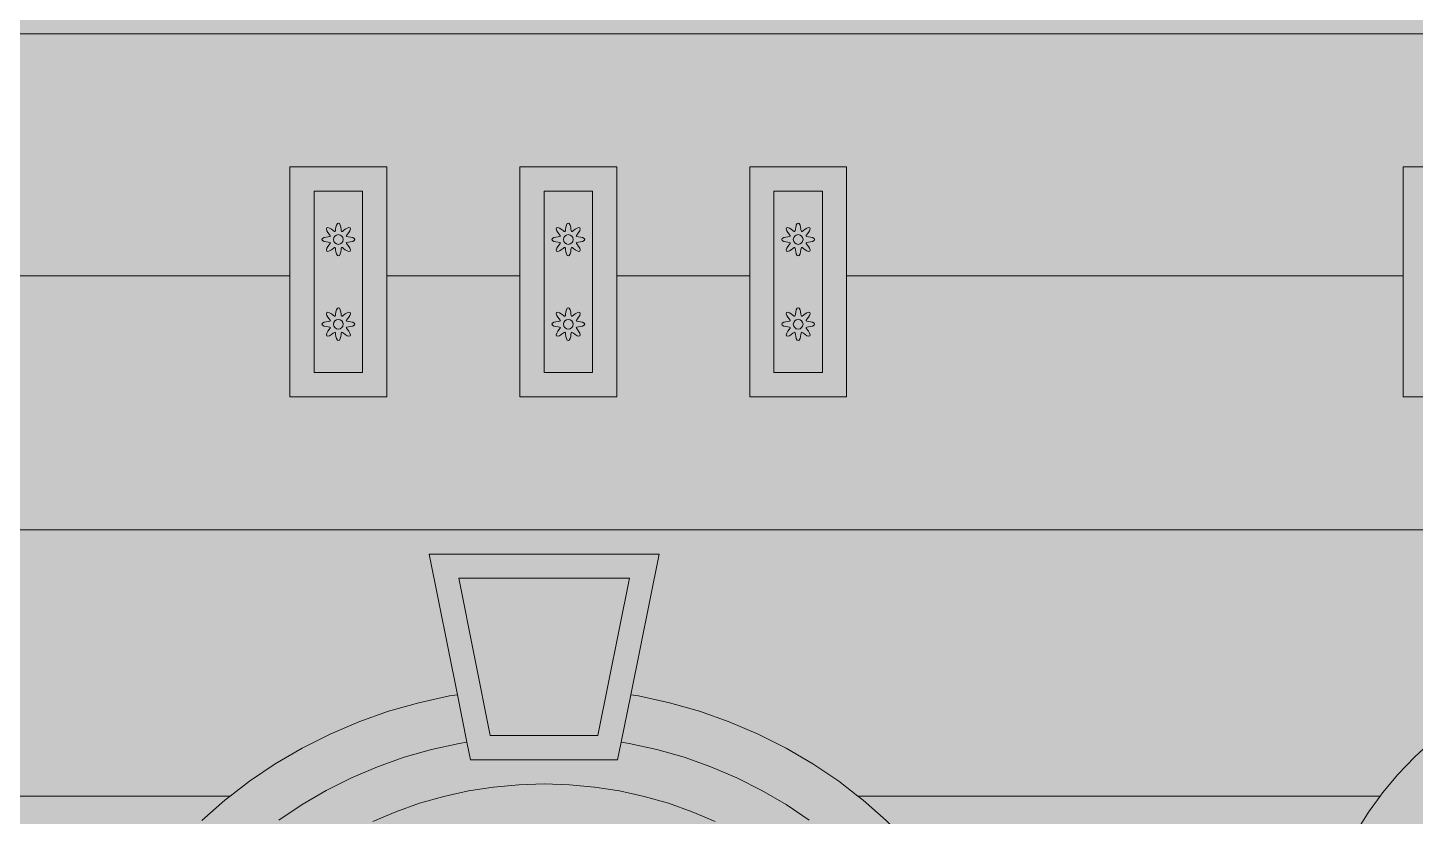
# Model space of a CAD drawing. Header units: millimetres. Extents: x -2412 to 16214, y -1176 to 12015.
# Drawn here: x 1608 to 3359, y 2280 to 3275 of the extents above; entities that cross this region are included whole.
import ezdxf

# ---------------------------------------------------------------- set-up
doc = ezdxf.new("R2010")
doc.units = ezdxf.units.MM
for name, color, linetype, lineweight, true_color in [('00_WHITE_BACKGROUND', 7, 'Continuous', 18, 0xffffff), ('01_STRUCTURE', 7, 'Continuous', 18, 0x000000), ('02_CORNICES', 7, 'Continuous', 18, 0x000000), ('03_FRAMES_DOORS', 7, 'Continuous', 18, 0x000000), ('04_GLAZING_SHUTTERS', 7, 'Continuous', 18, 0x000000), ('05_STONE_JOINTS', 7, 'Continuous', 18, 0x000000), ('06_ORNAMENT', 7, 'Continuous', 18, 0x000000)]:
    doc.layers.add(name, color=color, linetype=linetype, lineweight=lineweight, true_color=true_color)

msp = doc.modelspace()

# ---------------------------------------------------------------- linework, layer by layer
at = {"layer": '00_WHITE_BACKGROUND', "lineweight": 18, "true_color": 0xffffff}
msp.add_solid([(-2412.2137, -1175.5725), (16213.7405, -1175.5725), (-2412.2137, 12015.2672), (16213.7405, 12015.2672)], dxfattribs=at)
at = {"layer": '01_STRUCTURE', "color": 7, "lineweight": 18, "true_color": 0x000000}
for points in [[(4992.3664, 3267.1756), (961.8321, 3267.1756)], [(2061.0687, 2961.8321), (2061.0687, 2809.1603), (1938.9313, 2809.1603), (1938.9313, 2961.8321)], [(2351.145, 2961.8321), (2351.145, 2809.1603), (2229.0076, 2809.1603), (2229.0076, 2961.8321)], [(2140.3969, 2431.7252), (2101.4809, 2423.1908)], [(2564.8855, 2365.8473), (2529.6489, 2383.542)], [(2631.2977, 2324.1221), (2598.8244, 2346)]]:
    msp.add_lwpolyline(points, dxfattribs=at)
for points in [[(2519.084, 3099.2366), (2641.2214, 3099.2366), (2641.2214, 2961.8321), (2641.2214, 2809.1603), (2519.084, 2809.1603), (2519.084, 2961.8321)], [(3343.5115, 3099.2366), (3465.6489, 3099.2366), (3465.6489, 2961.8321), (3465.6489, 2809.1603), (3343.5115, 2809.1603), (3343.5115, 2961.8321)]]:
    msp.add_lwpolyline(points, close=True, dxfattribs=at)
at = {"layer": '02_CORNICES', "color": 7, "lineweight": 18, "true_color": 0x000000}
msp.add_lwpolyline([(2162.2595, 2373.2977), (2150.1985, 2433.2366), (2114.5038, 2610.687), (2404.5802, 2610.687), (2368.8855, 2433.2366), (2356.8244, 2373.2977)], dxfattribs=at)
msp.add_lwpolyline([(2151.7863, 2580.1527), (2191.7252, 2381.6794), (2327.3588, 2381.6794), (2367.2977, 2580.1527)], close=True, dxfattribs=at)
at = {"layer": '03_FRAMES_DOORS', "color": 7, "lineweight": 18, "true_color": 0x000000}
for points in [[(3508.8244, 2453.6794), (3481.0687, 2441.313), (3454.1985, 2427.1908), (3428.3206, 2411.3588), (3403.5573, 2393.9084), (3380, 2374.8855), (3357.7557, 2354.3969), (3336.9313, 2332.5191), (3317.6031, 2309.3588)], [(2101.4809, 2423.1908), (2063.2366, 2412.2901), (2025.8473, 2399.0534), (1989.4351, 2383.542), (1954.1985, 2365.8473)], [(2150.1985, 2433.2366), (2140.3969, 2431.7252)], [(2529.6489, 2383.542), (2493.2366, 2399.0534), (2455.8473, 2412.2901), (2417.6031, 2423.1908), (2378.687, 2431.7252), (2368.8855, 2433.2366)], [(2594.1221, 2274.916), (2564.9008, 2294.6107), (2534.3511, 2312.458), (2502.626, 2328.3969), (2469.8779, 2342.3511), (2436.2137, 2354.2595), (2401.7863, 2364.0763), (2366.7634, 2371.7557), (2356.8244, 2373.2977), (2352.3664, 2351.145), (2166.7176, 2351.145), (2162.2595, 2373.2977), (2152.3206, 2371.7557), (2117.2977, 2364.0763), (2082.8702, 2354.2595), (2049.2061, 2342.3511), (2016.458, 2328.3969), (1984.7328, 2312.458), (1954.1832, 2294.6107), (1924.9618, 2274.916)], [(2598.8244, 2346), (2564.8855, 2365.8473)], [(1920.2595, 2346), (1887.7863, 2324.1221)], [(2043.4656, 2273.2519), (2072.5802, 2285.6489), (2102.5038, 2296.2443), (2133.0992, 2304.9618), (2164.229, 2311.7863), (2195.771, 2316.687), (2227.5878, 2319.6336), (2259.542, 2320.6107), (2291.4962, 2319.6336), (2323.313, 2316.687), (2354.855, 2311.7863), (2385.9847, 2304.9618), (2416.5802, 2296.2443), (2446.5038, 2285.6489), (2475.6183, 2273.2519)], [(1856.8855, 2300.2901), (1827.7252, 2274.6107)], [(2767.313, 2187.6183), (2744.0305, 2218.1527), (2718.687, 2247.1908), (2691.3588, 2274.6107), (2662.1985, 2300.2901)], [(3299.8473, 2284.9924), (3283.7557, 2259.542), (3269.3893, 2233.1145), (3256.8244, 2205.8015), (3246.0916, 2177.7557), (3237.2366, 2149.084), (3230.3206, 2119.8931), (3225.3588, 2090.3206), (3222.3664, 2060.4885), (3221.374, 2030.5344)]]:
    msp.add_lwpolyline(points, dxfattribs=at)
at = {"layer": '04_GLAZING_SHUTTERS', "color": 7, "lineweight": 18, "true_color": 0x000000}
for points in [[(1969.4656, 3068.7023), (2030.5344, 3068.7023), (2030.5344, 2839.6947), (1969.4656, 2839.6947)], [(2259.542, 3068.7023), (2320.6107, 3068.7023), (2320.6107, 2839.6947), (2259.542, 2839.6947)], [(2549.6183, 3068.7023), (2610.687, 3068.7023), (2610.687, 2839.6947), (2549.6183, 2839.6947)]]:
    msp.add_lwpolyline(points, close=True, dxfattribs=at)
at = {"layer": '05_STONE_JOINTS', "color": 7, "lineweight": 18, "true_color": 0x000000}
for points in [[(961.8321, 2961.8321), (1938.9313, 2961.8321), (1938.9313, 3099.2366), (2061.0687, 3099.2366), (2061.0687, 2961.8321), (2229.0076, 2961.8321), (2229.0076, 3099.2366), (2351.145, 3099.2366), (2351.145, 2961.8321), (2519.084, 2961.8321)], [(2641.2214, 2961.8321), (3343.5115, 2961.8321)], [(961.8321, 2641.2214), (4992.3664, 2641.2214)], [(1954.1985, 2365.8473), (1920.2595, 2346)], [(1887.7863, 2324.1221), (1863.4351, 2305.3435)], [(2655.6489, 2305.3435), (2631.2977, 2324.1221)], [(961.8321, 2305.3435), (1863.4351, 2305.3435)], [(1863.4351, 2305.3435), (1856.8855, 2300.2901)], [(2655.6489, 2305.3435), (3314.6718, 2305.3435)], [(2662.1985, 2300.2901), (2655.6489, 2305.3435)], [(3314.6718, 2305.3435), (3299.8473, 2284.9924)], [(3317.6031, 2309.3588), (3314.6718, 2305.3435)]]:
    msp.add_lwpolyline(points, dxfattribs=at)
at = {"layer": '06_ORNAMENT', "color": 7, "lineweight": 18, "true_color": 0x000000}
for points in [[(1979.2366, 3007.6336), (1979.9542, 3006.3206), (1981.8779, 3005.2519), (1984.5191, 3004.5496), (1987.1603, 3004.1985), (1989.145, 3003.9542), (1990.0305, 3003.4962), (1989.7252, 3002.5649), (1988.4885, 3000.9924), (1986.8855, 2998.8702), (1985.5115, 2996.5038), (1984.8855, 2994.3817), (1985.313, 2992.9466), (1986.7481, 2992.5191), (1988.8702, 2993.145), (1991.2366, 2994.5191), (1993.3588, 2996.1221), (1994.9313, 2997.3588), (1995.8626, 2997.6641), (1996.3206, 2996.7786), (1996.5649, 2994.7939), (1996.916, 2992.1527), (1997.6183, 2989.5115), (1998.687, 2987.5878), (2000, 2986.8702), (2001.313, 2987.5878), (2002.3817, 2989.5115), (2003.084, 2992.1527), (2003.4351, 2994.7939), (2003.6794, 2996.7786), (2004.1374, 2997.6641), (2005.0687, 2997.3588), (2006.6412, 2996.1221), (2008.7634, 2994.5191), (2011.1298, 2993.145), (2013.2519, 2992.5191), (2014.687, 2992.9466), (2015.1145, 2994.3817), (2014.4885, 2996.5038), (2013.1145, 2998.8702), (2011.5115, 3000.9924), (2010.2748, 3002.5649), (2009.9695, 3003.4962), (2010.855, 3003.9542), (2012.8397, 3004.1985), (2015.4809, 3004.5496), (2018.1221, 3005.2519), (2020.0458, 3006.3206), (2020.7634, 3007.6336), (2020.0458, 3008.9466), (2018.1221, 3010.0153), (2015.4809, 3010.7176), (2012.8397, 3011.0687), (2010.855, 3011.313), (2009.9695, 3011.771), (2010.2748, 3012.7023), (2011.5115, 3014.2748), (2013.1145, 3016.3969), (2014.4885, 3018.7634), (2015.1145, 3020.8855), (2014.687, 3022.3206), (2013.2519, 3022.7481), (2011.1298, 3022.1221), (2008.7634, 3020.7481), (2006.6412, 3019.145), (2005.0687, 3017.9084), (2004.1374, 3017.6031), (2003.6794, 3018.4885), (2003.4351, 3020.4733), (2003.084, 3023.1145), (2002.3817, 3025.7557), (2001.313, 3027.6794), (2000, 3028.3969), (1998.687, 3027.6794), (1997.6183, 3025.7557), (1996.916, 3023.1145), (1996.5649, 3020.4733), (1996.3206, 3018.4885), (1995.8626, 3017.6031), (1994.9313, 3017.9084), (1993.3588, 3019.145), (1991.2366, 3020.7481), (1988.8702, 3022.1221), (1986.7481, 3022.7481), (1985.313, 3022.3206), (1984.8855, 3020.8855), (1985.5115, 3018.7634), (1986.8855, 3016.3969), (1988.4885, 3014.2748), (1989.7252, 3012.7023), (1990.0305, 3011.771), (1989.145, 3011.313), (1987.1603, 3011.0687), (1984.5191, 3010.7176), (1981.8779, 3010.0153), (1979.9542, 3008.9466)], [(1993.8931, 3007.6336), (1994.3511, 3005.2977), (1995.6794, 3003.313), (1997.6641, 3001.9847), (2000, 3001.5267), (2002.3359, 3001.9847), (2004.3206, 3003.313), (2005.6489, 3005.2977), (2006.1069, 3007.6336), (2005.6489, 3009.9695), (2004.3206, 3011.9542), (2002.3359, 3013.2824), (2000, 3013.7405), (1997.6641, 3013.2824), (1995.6794, 3011.9542), (1994.3511, 3009.9695)], [(2269.313, 3007.6336), (2270.0305, 3006.3206), (2271.9542, 3005.2519), (2274.5954, 3004.5496), (2277.2366, 3004.1985), (2279.2214, 3003.9542), (2280.1069, 3003.4962), (2279.8015, 3002.5649), (2278.5649, 3000.9924), (2276.9618, 2998.8702), (2275.5878, 2996.5038), (2274.9618, 2994.3817), (2275.3893, 2992.9466), (2276.8244, 2992.5191), (2278.9466, 2993.145), (2281.313, 2994.5191), (2283.4351, 2996.1221), (2285.0076, 2997.3588), (2285.9389, 2997.6641), (2286.3969, 2996.7786), (2286.6412, 2994.7939), (2286.9924, 2992.1527), (2287.6947, 2989.5115), (2288.7634, 2987.5878), (2290.0763, 2986.8702), (2291.3893, 2987.5878), (2292.458, 2989.5115), (2293.1603, 2992.1527), (2293.5115, 2994.7939), (2293.7557, 2996.7786), (2294.2137, 2997.6641), (2295.145, 2997.3588), (2296.7176, 2996.1221), (2298.8397, 2994.5191), (2301.2061, 2993.145), (2303.3282, 2992.5191), (2304.7634, 2992.9466), (2305.1908, 2994.3817), (2304.5649, 2996.5038), (2303.1908, 2998.8702), (2301.5878, 3000.9924), (2300.3511, 3002.5649), (2300.0458, 3003.4962), (2300.9313, 3003.9542), (2302.916, 3004.1985), (2305.5573, 3004.5496), (2308.1985, 3005.2519), (2310.1221, 3006.3206), (2310.8397, 3007.6336), (2310.1221, 3008.9466), (2308.1985, 3010.0153), (2305.5573, 3010.7176), (2302.916, 3011.0687), (2300.9313, 3011.313), (2300.0458, 3011.771), (2300.3511, 3012.7023), (2301.5878, 3014.2748), (2303.1908, 3016.3969), (2304.5649, 3018.7634), (2305.1908, 3020.8855), (2304.7634, 3022.3206), (2303.3282, 3022.7481), (2301.2061, 3022.1221), (2298.8397, 3020.7481), (2296.7176, 3019.145), (2295.145, 3017.9084), (2294.2137, 3017.6031), (2293.7557, 3018.4885), (2293.5115, 3020.4733), (2293.1603, 3023.1145), (2292.458, 3025.7557), (2291.3893, 3027.6794), (2290.0763, 3028.3969), (2288.7634, 3027.6794), (2287.6947, 3025.7557), (2286.9924, 3023.1145), (2286.6412, 3020.4733), (2286.3969, 3018.4885), (2285.9389, 3017.6031), (2285.0076, 3017.9084), (2283.4351, 3019.145), (2281.313, 3020.7481), (2278.9466, 3022.1221), (2276.8244, 3022.7481), (2275.3893, 3022.3206), (2274.9618, 3020.8855), (2275.5878, 3018.7634), (2276.9618, 3016.3969), (2278.5649, 3014.2748), (2279.8015, 3012.7023), (2280.1069, 3011.771), (2279.2214, 3011.313), (2277.2366, 3011.0687), (2274.5954, 3010.7176), (2271.9542, 3010.0153), (2270.0305, 3008.9466)], [(2283.9695, 3007.6336), (2284.4275, 3005.2977), (2285.7557, 3003.313), (2287.7405, 3001.9847), (2290.0763, 3001.5267), (2292.4122, 3001.9847), (2294.3969, 3003.313), (2295.7252, 3005.2977), (2296.1832, 3007.6336), (2295.7252, 3009.9695), (2294.3969, 3011.9542), (2292.4122, 3013.2824), (2290.0763, 3013.7405), (2287.7405, 3013.2824), (2285.7557, 3011.9542), (2284.4275, 3009.9695)], [(2559.3893, 3007.6336), (2560.1069, 3006.3206), (2562.0305, 3005.2519), (2564.6718, 3004.5496), (2567.313, 3004.1985), (2569.2977, 3003.9542), (2570.1832, 3003.4962), (2569.8779, 3002.5649), (2568.6412, 3000.9924), (2567.0382, 2998.8702), (2565.6641, 2996.5038), (2565.0382, 2994.3817), (2565.4656, 2992.9466), (2566.9008, 2992.5191), (2569.0229, 2993.145), (2571.3893, 2994.5191), (2573.5115, 2996.1221), (2575.084, 2997.3588), (2576.0153, 2997.6641), (2576.4733, 2996.7786), (2576.7176, 2994.7939), (2577.0687, 2992.1527), (2577.771, 2989.5115), (2578.8397, 2987.5878), (2580.1527, 2986.8702), (2581.4656, 2987.5878), (2582.5344, 2989.5115), (2583.2366, 2992.1527), (2583.5878, 2994.7939), (2583.8321, 2996.7786), (2584.2901, 2997.6641), (2585.2214, 2997.3588), (2586.7939, 2996.1221), (2588.916, 2994.5191), (2591.2824, 2993.145), (2593.4046, 2992.5191), (2594.8397, 2992.9466), (2595.2672, 2994.3817), (2594.6412, 2996.5038), (2593.2672, 2998.8702), (2591.6641, 3000.9924), (2590.4275, 3002.5649), (2590.1221, 3003.4962), (2591.0076, 3003.9542), (2592.9924, 3004.1985), (2595.6336, 3004.5496), (2598.2748, 3005.2519), (2600.1985, 3006.3206), (2600.916, 3007.6336), (2600.1985, 3008.9466), (2598.2748, 3010.0153), (2595.6336, 3010.7176), (2592.9924, 3011.0687), (2591.0076, 3011.313), (2590.1221, 3011.771), (2590.4275, 3012.7023), (2591.6641, 3014.2748), (2593.2672, 3016.3969), (2594.6412, 3018.7634), (2595.2672, 3020.8855), (2594.8397, 3022.3206), (2593.4046, 3022.7481), (2591.2824, 3022.1221), (2588.916, 3020.7481), (2586.7939, 3019.145), (2585.2214, 3017.9084), (2584.2901, 3017.6031), (2583.8321, 3018.4885), (2583.5878, 3020.4733), (2583.2366, 3023.1145), (2582.5344, 3025.7557), (2581.4656, 3027.6794), (2580.1527, 3028.3969), (2578.8397, 3027.6794), (2577.771, 3025.7557), (2577.0687, 3023.1145), (2576.7176, 3020.4733), (2576.4733, 3018.4885), (2576.0153, 3017.6031), (2575.084, 3017.9084), (2573.5115, 3019.145), (2571.3893, 3020.7481), (2569.0229, 3022.1221), (2566.9008, 3022.7481), (2565.4656, 3022.3206), (2565.0382, 3020.8855), (2565.6641, 3018.7634), (2567.0382, 3016.3969), (2568.6412, 3014.2748), (2569.8779, 3012.7023), (2570.1832, 3011.771), (2569.2977, 3011.313), (2567.313, 3011.0687), (2564.6718, 3010.7176), (2562.0305, 3010.0153), (2560.1069, 3008.9466)], [(2574.0458, 3007.6336), (2574.5038, 3005.2977), (2575.8321, 3003.313), (2577.8168, 3001.9847), (2580.1527, 3001.5267), (2582.4885, 3001.9847), (2584.4733, 3003.313), (2585.8015, 3005.2977), (2586.2595, 3007.6336), (2585.8015, 3009.9695), (2584.4733, 3011.9542), (2582.4885, 3013.2824), (2580.1527, 3013.7405), (2577.8168, 3013.2824), (2575.8321, 3011.9542), (2574.5038, 3009.9695)], [(1979.2366, 2900.7634), (1979.9542, 2899.4504), (1981.8779, 2898.3817), (1984.5191, 2897.6794), (1987.1603, 2897.3282), (1989.145, 2897.084), (1990.0305, 2896.626), (1989.7252, 2895.6947), (1988.4885, 2894.1221), (1986.8855, 2892), (1985.5115, 2889.6336), (1984.8855, 2887.5115), (1985.313, 2886.0763), (1986.7481, 2885.6489), (1988.8702, 2886.2748), (1991.2366, 2887.6489), (1993.3588, 2889.2519), (1994.9313, 2890.4885), (1995.8626, 2890.7939), (1996.3206, 2889.9084), (1996.5649, 2887.9237), (1996.916, 2885.2824), (1997.6183, 2882.6412), (1998.687, 2880.7176), (2000, 2880), (2001.313, 2880.7176), (2002.3817, 2882.6412), (2003.084, 2885.2824), (2003.4351, 2887.9237), (2003.6794, 2889.9084), (2004.1374, 2890.7939), (2005.0687, 2890.4885), (2006.6412, 2889.2519), (2008.7634, 2887.6489), (2011.1298, 2886.2748), (2013.2519, 2885.6489), (2014.687, 2886.0763), (2015.1145, 2887.5115), (2014.4885, 2889.6336), (2013.1145, 2892), (2011.5115, 2894.1221), (2010.2748, 2895.6947), (2009.9695, 2896.626), (2010.855, 2897.084), (2012.8397, 2897.3282), (2015.4809, 2897.6794), (2018.1221, 2898.3817), (2020.0458, 2899.4504), (2020.7634, 2900.7634), (2020.0458, 2902.0763), (2018.1221, 2903.145), (2015.4809, 2903.8473), (2012.8397, 2904.1985), (2010.855, 2904.4427), (2009.9695, 2904.9008), (2010.2748, 2905.8321), (2011.5115, 2907.4046), (2013.1145, 2909.5267), (2014.4885, 2911.8931), (2015.1145, 2914.0153), (2014.687, 2915.4504), (2013.2519, 2915.8779), (2011.1298, 2915.2519), (2008.7634, 2913.8779), (2006.6412, 2912.2748), (2005.0687, 2911.0382), (2004.1374, 2910.7328), (2003.6794, 2911.6183), (2003.4351, 2913.6031), (2003.084, 2916.2443), (2002.3817, 2918.8855), (2001.313, 2920.8092), (2000, 2921.5267), (1998.687, 2920.8092), (1997.6183, 2918.8855), (1996.916, 2916.2443), (1996.5649, 2913.6031), (1996.3206, 2911.6183), (1995.8626, 2910.7328), (1994.9313, 2911.0382), (1993.3588, 2912.2748), (1991.2366, 2913.8779), (1988.8702, 2915.2519), (1986.7481, 2915.8779), (1985.313, 2915.4504), (1984.8855, 2914.0153), (1985.5115, 2911.8931), (1986.8855, 2909.5267), (1988.4885, 2907.4046), (1989.7252, 2905.8321), (1990.0305, 2904.9008), (1989.145, 2904.4427), (1987.1603, 2904.1985), (1984.5191, 2903.8473), (1981.8779, 2903.145), (1979.9542, 2902.0763)], [(1993.8931, 2900.7634), (1994.3511, 2898.4275), (1995.6794, 2896.4427), (1997.6641, 2895.1145), (2000, 2894.6565), (2002.3359, 2895.1145), (2004.3206, 2896.4427), (2005.6489, 2898.4275), (2006.1069, 2900.7634), (2005.6489, 2903.0992), (2004.3206, 2905.084), (2002.3359, 2906.4122), (2000, 2906.8702), (1997.6641, 2906.4122), (1995.6794, 2905.084), (1994.3511, 2903.0992)], [(2269.313, 2900.7634), (2270.0305, 2899.4504), (2271.9542, 2898.3817), (2274.5954, 2897.6794), (2277.2366, 2897.3282), (2279.2214, 2897.084), (2280.1069, 2896.626), (2279.8015, 2895.6947), (2278.5649, 2894.1221), (2276.9618, 2892), (2275.5878, 2889.6336), (2274.9618, 2887.5115), (2275.3893, 2886.0763), (2276.8244, 2885.6489), (2278.9466, 2886.2748), (2281.313, 2887.6489), (2283.4351, 2889.2519), (2285.0076, 2890.4885), (2285.9389, 2890.7939), (2286.3969, 2889.9084), (2286.6412, 2887.9237), (2286.9924, 2885.2824), (2287.6947, 2882.6412), (2288.7634, 2880.7176), (2290.0763, 2880), (2291.3893, 2880.7176), (2292.458, 2882.6412), (2293.1603, 2885.2824), (2293.5115, 2887.9237), (2293.7557, 2889.9084), (2294.2137, 2890.7939), (2295.145, 2890.4885), (2296.7176, 2889.2519), (2298.8397, 2887.6489), (2301.2061, 2886.2748), (2303.3282, 2885.6489), (2304.7634, 2886.0763), (2305.1908, 2887.5115), (2304.5649, 2889.6336), (2303.1908, 2892), (2301.5878, 2894.1221), (2300.3511, 2895.6947), (2300.0458, 2896.626), (2300.9313, 2897.084), (2302.916, 2897.3282), (2305.5573, 2897.6794), (2308.1985, 2898.3817), (2310.1221, 2899.4504), (2310.8397, 2900.7634), (2310.1221, 2902.0763), (2308.1985, 2903.145), (2305.5573, 2903.8473), (2302.916, 2904.1985), (2300.9313, 2904.4427), (2300.0458, 2904.9008), (2300.3511, 2905.8321), (2301.5878, 2907.4046), (2303.1908, 2909.5267), (2304.5649, 2911.8931), (2305.1908, 2914.0153), (2304.7634, 2915.4504), (2303.3282, 2915.8779), (2301.2061, 2915.2519), (2298.8397, 2913.8779), (2296.7176, 2912.2748), (2295.145, 2911.0382), (2294.2137, 2910.7328), (2293.7557, 2911.6183), (2293.5115, 2913.6031), (2293.1603, 2916.2443), (2292.458, 2918.8855), (2291.3893, 2920.8092), (2290.0763, 2921.5267), (2288.7634, 2920.8092), (2287.6947, 2918.8855), (2286.9924, 2916.2443), (2286.6412, 2913.6031), (2286.3969, 2911.6183), (2285.9389, 2910.7328), (2285.0076, 2911.0382), (2283.4351, 2912.2748), (2281.313, 2913.8779), (2278.9466, 2915.2519), (2276.8244, 2915.8779), (2275.3893, 2915.4504), (2274.9618, 2914.0153), (2275.5878, 2911.8931), (2276.9618, 2909.5267), (2278.5649, 2907.4046), (2279.8015, 2905.8321), (2280.1069, 2904.9008), (2279.2214, 2904.4427), (2277.2366, 2904.1985), (2274.5954, 2903.8473), (2271.9542, 2903.145), (2270.0305, 2902.0763)], [(2283.9695, 2900.7634), (2284.4275, 2898.4275), (2285.7557, 2896.4427), (2287.7405, 2895.1145), (2290.0763, 2894.6565), (2292.4122, 2895.1145), (2294.3969, 2896.4427), (2295.7252, 2898.4275), (2296.1832, 2900.7634), (2295.7252, 2903.0992), (2294.3969, 2905.084), (2292.4122, 2906.4122), (2290.0763, 2906.8702), (2287.7405, 2906.4122), (2285.7557, 2905.084), (2284.4275, 2903.0992)], [(2559.3893, 2900.7634), (2560.1069, 2899.4504), (2562.0305, 2898.3817), (2564.6718, 2897.6794), (2567.313, 2897.3282), (2569.2977, 2897.084), (2570.1832, 2896.626), (2569.8779, 2895.6947), (2568.6412, 2894.1221), (2567.0382, 2892), (2565.6641, 2889.6336), (2565.0382, 2887.5115), (2565.4656, 2886.0763), (2566.9008, 2885.6489), (2569.0229, 2886.2748), (2571.3893, 2887.6489), (2573.5115, 2889.2519), (2575.084, 2890.4885), (2576.0153, 2890.7939), (2576.4733, 2889.9084), (2576.7176, 2887.9237), (2577.0687, 2885.2824), (2577.771, 2882.6412), (2578.8397, 2880.7176), (2580.1527, 2880), (2581.4656, 2880.7176), (2582.5344, 2882.6412), (2583.2366, 2885.2824), (2583.5878, 2887.9237), (2583.8321, 2889.9084), (2584.2901, 2890.7939), (2585.2214, 2890.4885), (2586.7939, 2889.2519), (2588.916, 2887.6489), (2591.2824, 2886.2748), (2593.4046, 2885.6489), (2594.8397, 2886.0763), (2595.2672, 2887.5115), (2594.6412, 2889.6336), (2593.2672, 2892), (2591.6641, 2894.1221), (2590.4275, 2895.6947), (2590.1221, 2896.626), (2591.0076, 2897.084), (2592.9924, 2897.3282), (2595.6336, 2897.6794), (2598.2748, 2898.3817), (2600.1985, 2899.4504), (2600.916, 2900.7634), (2600.1985, 2902.0763), (2598.2748, 2903.145), (2595.6336, 2903.8473), (2592.9924, 2904.1985), (2591.0076, 2904.4427), (2590.1221, 2904.9008), (2590.4275, 2905.8321), (2591.6641, 2907.4046), (2593.2672, 2909.5267), (2594.6412, 2911.8931), (2595.2672, 2914.0153), (2594.8397, 2915.4504), (2593.4046, 2915.8779), (2591.2824, 2915.2519), (2588.916, 2913.8779), (2586.7939, 2912.2748), (2585.2214, 2911.0382), (2584.2901, 2910.7328), (2583.8321, 2911.6183), (2583.5878, 2913.6031), (2583.2366, 2916.2443), (2582.5344, 2918.8855), (2581.4656, 2920.8092), (2580.1527, 2921.5267), (2578.8397, 2920.8092), (2577.771, 2918.8855), (2577.0687, 2916.2443), (2576.7176, 2913.6031), (2576.4733, 2911.6183), (2576.0153, 2910.7328), (2575.084, 2911.0382), (2573.5115, 2912.2748), (2571.3893, 2913.8779), (2569.0229, 2915.2519), (2566.9008, 2915.8779), (2565.4656, 2915.4504), (2565.0382, 2914.0153), (2565.6641, 2911.8931), (2567.0382, 2909.5267), (2568.6412, 2907.4046), (2569.8779, 2905.8321), (2570.1832, 2904.9008), (2569.2977, 2904.4427), (2567.313, 2904.1985), (2564.6718, 2903.8473), (2562.0305, 2903.145), (2560.1069, 2902.0763)], [(2574.0458, 2900.7634), (2574.5038, 2898.4275), (2575.8321, 2896.4427), (2577.8168, 2895.1145), (2580.1527, 2894.6565), (2582.4885, 2895.1145), (2584.4733, 2896.4427), (2585.8015, 2898.4275), (2586.2595, 2900.7634), (2585.8015, 2903.0992), (2584.4733, 2905.084), (2582.4885, 2906.4122), (2580.1527, 2906.8702), (2577.8168, 2906.4122), (2575.8321, 2905.084), (2574.5038, 2903.0992)]]:
    msp.add_lwpolyline(points, close=True, dxfattribs=at)

doc.saveas('drawing.dxf')
